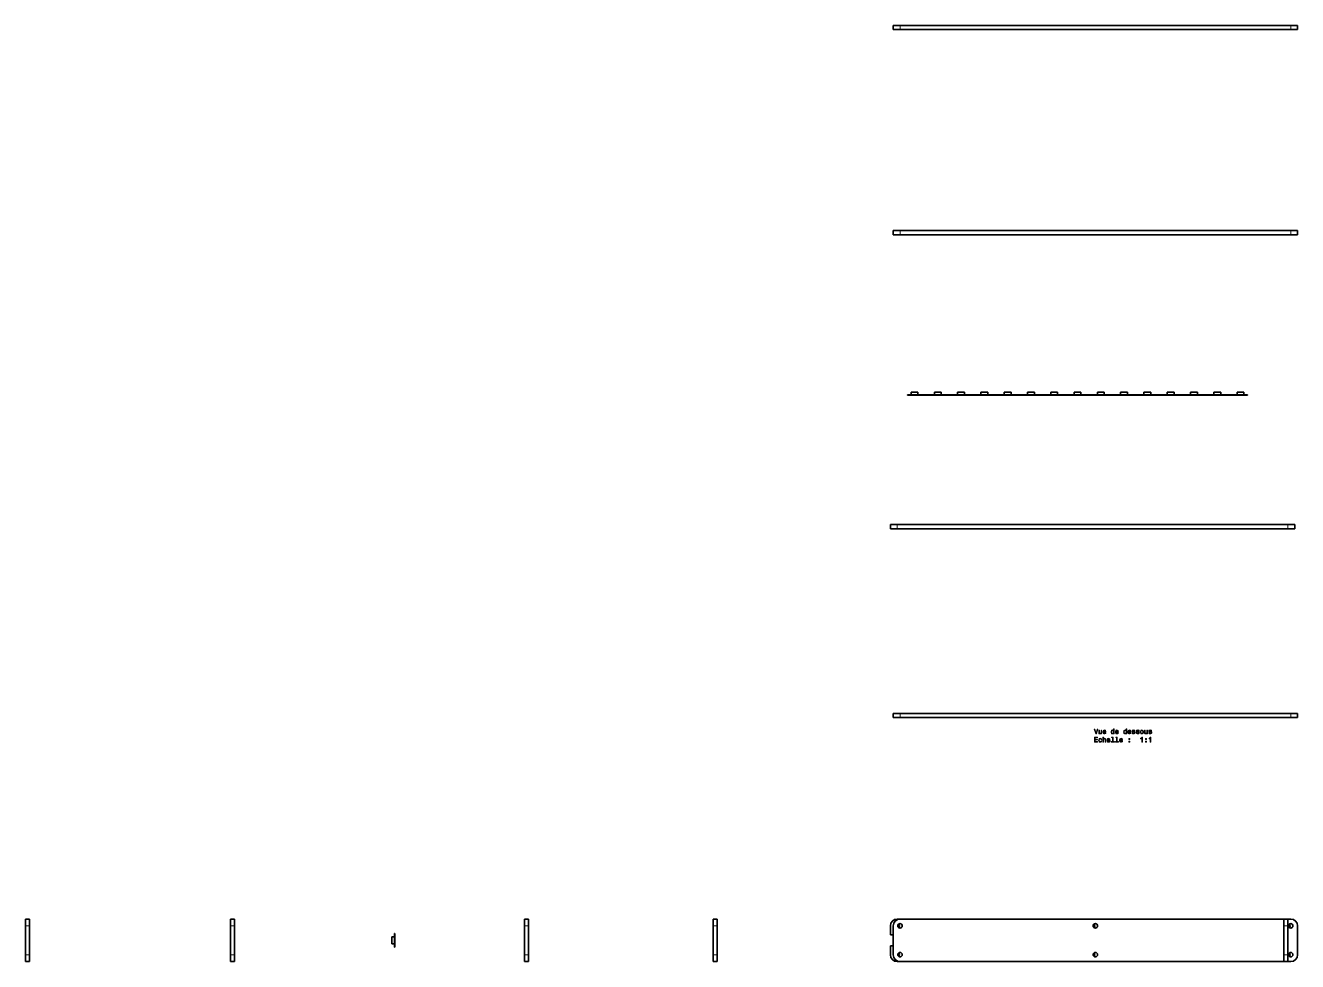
# Model space of a CAD drawing. Extents: x -452 to 1254, y -592 to 756.
# Drawn here: x -452 to 474, y 56 to 737 of the extents above; entities that cross this region are included whole.
import ezdxf

# ---------------------------------------------------------------- set-up
doc = ezdxf.new("R2010")
doc.units = 0

msp = doc.modelspace()

# ---------------------------------------------------------------- linework, layer by layer
at = {"color": 7, "lineweight": 35, "ltscale": 0.075}
for p, q in [((179.83, 733.77), (179.83, 736.77)), ((474.2, 733.77), (474.2, 736.77)), ((179.83, 584.48), (179.83, 587.48)), ((474.2, 584.48), (474.2, 587.48)), ((177.76, 370.52), (177.76, 373.52)), ((472.13, 370.52), (472.13, 373.52)), ((179.83, 236.11), (179.83, 233.11)), ((474.2, 236.11), (474.2, 233.11)), ((-448.87, 86.47), (-451.87, 86.47)), ((-299.58, 86.47), (-302.58, 86.47)), ((-85.62, 86.47), (-88.62, 86.47)), ((48.79, 86.47), (51.79, 86.47)), ((467.12, 86.47), (464.12, 86.47)), ((-448.87, 55.53), (-451.87, 55.53)), ((-299.58, 55.53), (-302.58, 55.53)), ((-85.62, 55.53), (-88.62, 55.53)), ((48.79, 55.53), (51.79, 55.53)), ((467.12, 55.53), (464.12, 55.53))]:
    msp.add_line(p, q, dxfattribs=at)
at = {"color": 7, "lineweight": 35, "ltscale": 0.125}
for p, q in [((184.83, 736.77), (179.83, 736.77)), ((184.83, 733.77), (179.83, 733.77)), ((474.2, 736.77), (469.2, 736.77)), ((474.2, 733.77), (469.2, 733.77)), ((184.83, 587.48), (179.83, 587.48)), ((184.83, 584.48), (179.83, 584.48)), ((474.2, 587.48), (469.2, 587.48)), ((474.2, 584.48), (469.2, 584.48)), ((197.83, 469.99), (192.83, 469.99)), ((214.78, 469.99), (209.78, 469.99)), ((231.73, 469.99), (226.73, 469.99)), ((248.69, 469.99), (243.69, 469.99)), ((265.64, 469.99), (260.64, 469.99)), ((282.6, 469.99), (277.6, 469.99)), ((299.55, 469.99), (294.55, 469.99)), ((316.5, 469.99), (311.5, 469.99)), ((333.46, 469.99), (328.46, 469.99)), ((350.41, 469.99), (345.41, 469.99)), ((367.37, 469.99), (362.37, 469.99)), ((384.32, 469.99), (379.32, 469.99)), ((401.27, 469.99), (396.27, 469.99)), ((418.23, 469.99), (413.23, 469.99)), ((435.18, 469.99), (430.18, 469.99)), ((177.76, 373.52), (182.76, 373.52)), ((177.76, 370.52), (182.76, 370.52)), ((467.13, 373.52), (472.13, 373.52)), ((467.13, 370.52), (472.13, 370.52)), ((184.83, 236.11), (179.83, 236.11)), ((184.83, 233.11), (179.83, 233.11)), ((474.2, 236.11), (469.2, 236.11)), ((474.2, 233.11), (469.2, 233.11)), ((-451.87, 86.47), (-451.87, 81.47)), ((-448.87, 86.47), (-448.87, 81.47)), ((-302.58, 86.47), (-302.58, 81.47)), ((-299.58, 86.47), (-299.58, 81.47)), ((-88.62, 81.47), (-88.62, 86.47)), ((-85.62, 81.47), (-85.62, 86.47)), ((48.79, 86.47), (48.79, 81.47)), ((51.79, 86.47), (51.79, 81.47)), ((464.12, 81.47), (464.12, 86.47)), ((467.12, 81.47), (467.12, 86.47)), ((-185.09, 68.5), (-185.09, 73.5)), ((-451.87, 60.53), (-451.87, 55.53)), ((-448.87, 60.53), (-448.87, 55.53)), ((-302.58, 60.53), (-302.58, 55.53)), ((-299.58, 60.53), (-299.58, 55.53)), ((-88.62, 55.53), (-88.62, 60.53)), ((-85.62, 55.53), (-85.62, 60.53)), ((48.79, 60.53), (48.79, 55.53)), ((51.79, 60.53), (51.79, 55.53)), ((464.12, 55.53), (464.12, 60.53)), ((467.12, 55.53), (467.12, 60.53))]:
    msp.add_line(p, q, dxfattribs=at)
at = {"color": 7, "lineweight": 13, "ltscale": 0.075}
for p, q in [((184.83, 733.77), (184.83, 736.77)), ((469.2, 733.77), (469.2, 736.77)), ((184.83, 584.48), (184.83, 587.48)), ((469.2, 584.48), (469.2, 587.48)), ((182.76, 370.52), (182.76, 373.52)), ((467.13, 370.52), (467.13, 373.52)), ((184.83, 236.11), (184.83, 233.11)), ((469.2, 236.11), (469.2, 233.11)), ((-448.87, 81.47), (-451.87, 81.47)), ((-299.58, 81.47), (-302.58, 81.47)), ((-85.62, 81.47), (-88.62, 81.47)), ((48.79, 81.47), (51.79, 81.47)), ((467.12, 81.47), (464.12, 81.47)), ((-448.87, 60.53), (-451.87, 60.53)), ((-299.58, 60.53), (-302.58, 60.53)), ((-85.62, 60.53), (-88.62, 60.53)), ((48.79, 60.53), (51.79, 60.53)), ((467.12, 60.53), (464.12, 60.53))]:
    msp.add_line(p, q, dxfattribs=at)
at = {"color": 7, "lineweight": 35}
for p, q in [((469.2, 736.77), (184.83, 736.77)), ((469.2, 733.77), (184.83, 733.77)), ((469.2, 587.48), (184.83, 587.48)), ((469.2, 584.48), (184.83, 584.48)), ((437.68, 467.99), (190.33, 467.99)), ((437.68, 467.79), (190.33, 467.79)), ((182.76, 373.52), (467.13, 373.52)), ((182.76, 370.52), (467.13, 370.52)), ((469.2, 236.11), (184.83, 236.11)), ((469.2, 233.11), (184.83, 233.11)), ((184.83, 86.47), (469.2, 86.47)), ((-451.87, 60.53), (-451.87, 81.47)), ((-448.87, 60.53), (-448.87, 81.47)), ((-302.58, 60.53), (-302.58, 81.47)), ((-299.58, 60.53), (-299.58, 81.47)), ((-88.62, 81.47), (-88.62, 60.53)), ((-85.62, 81.47), (-85.62, 60.53)), ((48.79, 60.53), (48.79, 81.47)), ((51.79, 60.53), (51.79, 81.47)), ((179.83, 81.47), (179.83, 60.53)), ((464.12, 81.47), (464.12, 60.53)), ((467.12, 81.47), (467.12, 60.53)), ((474.2, 60.53), (474.2, 81.47)), ((469.2, 55.53), (184.83, 55.53))]:
    msp.add_line(p, q, dxfattribs=at)
at = {"color": 7, "lineweight": 35, "ltscale": 0.005}
for p, q in [((190.33, 467.79), (190.33, 467.99)), ((437.68, 467.79), (437.68, 467.99)), ((-182.89, 76), (-183.09, 76)), ((-182.89, 66), (-183.09, 66))]:
    msp.add_line(p, q, dxfattribs=at)
at = {"color": 7, "lineweight": 35, "ltscale": 0.05}
for p, q in [((192.83, 467.99), (192.83, 469.99)), ((197.83, 467.99), (197.83, 469.99)), ((209.78, 467.99), (209.78, 469.99)), ((214.78, 467.99), (214.78, 469.99)), ((226.73, 467.99), (226.73, 469.99)), ((231.73, 467.99), (231.73, 469.99)), ((243.69, 467.99), (243.69, 469.99)), ((248.69, 467.99), (248.69, 469.99)), ((260.64, 467.99), (260.64, 469.99)), ((265.64, 467.99), (265.64, 469.99)), ((277.6, 467.99), (277.6, 469.99)), ((282.6, 467.99), (282.6, 469.99)), ((294.55, 467.99), (294.55, 469.99)), ((299.55, 467.99), (299.55, 469.99)), ((311.5, 467.99), (311.5, 469.99)), ((316.5, 467.99), (316.5, 469.99)), ((328.46, 467.99), (328.46, 469.99)), ((333.46, 467.99), (333.46, 469.99)), ((345.41, 467.99), (345.41, 469.99)), ((350.41, 467.99), (350.41, 469.99)), ((362.37, 467.99), (362.37, 469.99)), ((367.37, 467.99), (367.37, 469.99)), ((379.32, 467.99), (379.32, 469.99)), ((384.32, 467.99), (384.32, 469.99)), ((396.27, 467.99), (396.27, 469.99)), ((401.27, 467.99), (401.27, 469.99)), ((413.23, 467.99), (413.23, 469.99)), ((418.23, 467.99), (418.23, 469.99)), ((430.18, 467.99), (430.18, 469.99)), ((435.18, 467.99), (435.18, 469.99)), ((-183.09, 73.5), (-185.09, 73.5)), ((-183.09, 68.5), (-185.09, 68.5))]:
    msp.add_line(p, q, dxfattribs=at)
at = {"color": 7, "lineweight": 35, "ltscale": 0.05042}
msp.add_line((184.78, 86.47), (182.76, 86.47), dxfattribs=at)
at = {"color": 7, "lineweight": 35, "ltscale": 0.25}
for p, q in [((-183.09, 66), (-183.09, 76)), ((-182.89, 66), (-182.89, 76))]:
    msp.add_line(p, q, dxfattribs=at)
at = {"color": 7, "lineweight": 35, "ltscale": 0.015415}
msp.add_line((-88.62, 75.79), (-88.62, 76.41), dxfattribs=at)
at = {"color": 7, "lineweight": 35, "ltscale": 0.015033}
msp.add_line((-88.62, 75.19), (-88.62, 75.79), dxfattribs=at)
at = {"color": 7, "lineweight": 35, "ltscale": 0.160491}
for p, q in [((177.76, 75.05), (177.76, 81.47)), ((177.76, 60.53), (177.76, 66.95))]:
    msp.add_line(p, q, dxfattribs=at)
at = {"color": 7, "lineweight": 35, "ltscale": 0.051679}
msp.add_line((177.76, 75.05), (179.83, 75.05), dxfattribs=at)
at = {"color": 7, "lineweight": 35, "ltscale": 0.020641}
msp.add_line((-302.58, 71.38), (-302.58, 70.55), dxfattribs=at)
at = {"color": 7, "lineweight": 35, "ltscale": 0.020623}
msp.add_line((-302.58, 68.66), (-302.58, 67.83), dxfattribs=at)
at = {"color": 7, "lineweight": 35, "ltscale": 0.051682}
for p, q in [((179.83, 66.95), (177.76, 66.95)), ((182.76, 55.53), (184.83, 55.53))]:
    msp.add_line(p, q, dxfattribs=at)
at = {"color": 7, "lineweight": 35, "ltscale": 0.000792408}
msp.add_line((-302.58, 63.24), (-302.58, 63.21), dxfattribs=at)
at = {"color": 7, "lineweight": 35, "ltscale": 0.000445461}
msp.add_line((-302.58, 63.21), (-302.58, 63.19), dxfattribs=at)
at = {"color": 7, "lineweight": 35, "ltscale": 0.001931}
msp.add_line((-302.58, 63.19), (-302.58, 63.12), dxfattribs=at)
at = {"color": 7, "lineweight": 35, "ltscale": 0.008238}
msp.add_line((-302.58, 63.12), (-302.58, 62.79), dxfattribs=at)
at = {"color": 7, "lineweight": 35, "ltscale": 0.006261}
msp.add_line((-302.58, 62.79), (-302.58, 62.54), dxfattribs=at)
at = {"color": 7, "lineweight": 35, "ltscale": 0.000921249}
msp.add_line((-302.58, 62.54), (-302.58, 62.5), dxfattribs=at)
at = {"color": 7, "lineweight": 35, "ltscale": 0.040133}
msp.add_line((-302.58, 62.5), (-302.58, 60.89), dxfattribs=at)
at = {"color": 7, "lineweight": 35, "ltscale": 0.001276}
msp.add_line((-302.58, 62.48), (-302.58, 62.43), dxfattribs=at)
at = {"color": 7, "lineweight": 35, "ltscale": 0.000114918}
msp.add_line((-302.58, 62.43), (-302.58, 62.42), dxfattribs=at)
at = {"color": 7, "lineweight": 35, "ltscale": 0.001427}
msp.add_line((-302.58, 62.42), (-302.58, 62.36), dxfattribs=at)
at = {"color": 7, "lineweight": 35, "ltscale": 0.004292}
msp.add_line((-302.58, 62.36), (-302.58, 62.19), dxfattribs=at)
at = {"color": 7, "lineweight": 35, "ltscale": 0.000505447}
msp.add_line((-302.58, 62.19), (-302.58, 62.17), dxfattribs=at)
at = {"color": 7, "lineweight": 35, "ltscale": 0.006769}
msp.add_line((-302.58, 62.17), (-302.58, 61.9), dxfattribs=at)
at = {"color": 7, "lineweight": 35, "ltscale": 0.00059948}
msp.add_line((-302.58, 61.9), (-302.58, 61.88), dxfattribs=at)
at = {"color": 7, "lineweight": 35, "ltscale": 0.005943}
msp.add_line((-302.58, 61.88), (-302.58, 61.64), dxfattribs=at)
at = {"color": 7, "lineweight": 35, "ltscale": 0.000796795}
msp.add_line((-302.58, 61.64), (-302.58, 61.61), dxfattribs=at)
at = {"color": 7, "lineweight": 35, "ltscale": 0.01195}
msp.add_line((-302.58, 61.61), (-302.58, 61.13), dxfattribs=at)
at = {"color": 7, "lineweight": 35, "ltscale": 0.001442}
msp.add_line((-302.58, 61.13), (-302.58, 61.07), dxfattribs=at)
at = {"color": 7, "lineweight": 35, "ltscale": 0.008147}
msp.add_line((-302.58, 61.07), (-302.58, 60.75), dxfattribs=at)
at = {"color": 7, "lineweight": 35, "ltscale": 0.007182}
msp.add_line((-302.58, 60.89), (-302.58, 60.61), dxfattribs=at)
at = {"color": 7, "lineweight": 35, "ltscale": 0.000394154}
msp.add_line((-302.58, 60.75), (-302.58, 60.73), dxfattribs=at)
at = {"color": 7, "lineweight": 35, "ltscale": 0.002692}
msp.add_line((-302.58, 60.73), (-302.58, 60.62), dxfattribs=at)
at = {"color": 7, "lineweight": 35, "ltscale": 0.00057106}
msp.add_line((-302.58, 60.62), (-302.58, 60.6), dxfattribs=at)
at = {"color": 7, "lineweight": 35, "ltscale": 0.001175}
msp.add_line((-302.58, 60.61), (-302.58, 60.56), dxfattribs=at)
at = {"color": 7, "lineweight": 35, "ltscale": 0.00459}
msp.add_line((-302.58, 60.56), (-302.58, 60.38), dxfattribs=at)
at = {"color": 7, "lineweight": 35, "ltscale": 0.000180721}
msp.add_line((-302.58, 60.38), (-302.58, 60.37), dxfattribs=at)
at = {"color": 7, "lineweight": 35, "ltscale": 0.001362}
msp.add_line((-302.58, 60.37), (-302.58, 60.31), dxfattribs=at)
at = {"color": 7, "lineweight": 35, "ltscale": 0.000930214}
msp.add_line((-302.58, 60.31), (-302.58, 60.28), dxfattribs=at)
at = {"color": 7, "lineweight": 35, "ltscale": 0.003169}
msp.add_line((-302.58, 60.28), (-302.58, 60.15), dxfattribs=at)
at = {"color": 7, "lineweight": 13}
for points in [[(328.37, 224.76), (327.5, 221.78), (326.59, 224.76), (326.11, 224.76), (327.24, 221.26), (327.75, 221.26), (328.85, 224.76)], [(331.58, 223.97), (331.13, 223.97), (331.13, 222.4), (331.08, 222.04), (330.93, 221.78), (330.71, 221.62), (330.41, 221.56), (330.17, 221.61), (330.02, 221.73), (329.94, 221.93), (329.92, 222.23), (329.92, 223.97), (329.47, 223.97), (329.47, 222.19), (329.49, 221.83), (329.58, 221.53), (329.88, 221.26), (330.34, 221.16), (330.6, 221.2), (330.81, 221.29), (331, 221.44), (331.15, 221.67), (331.15, 221.26), (331.58, 221.26)], [(332.91, 222.48), (334.69, 222.48), (334.69, 222.69), (334.61, 223.27), (334.39, 223.7), (334.04, 223.97), (333.57, 224.06), (333.11, 223.96), (332.76, 223.68), (332.53, 223.22), (332.45, 222.61), (332.52, 221.99), (332.75, 221.54), (333.1, 221.26), (333.55, 221.16), (333.95, 221.23), (334.27, 221.4), (334.51, 221.67), (334.64, 222.03), (334.2, 222.03), (334.11, 221.83), (333.98, 221.68), (333.61, 221.56), (333.32, 221.62), (333.1, 221.79), (332.96, 222.08), (332.91, 222.47)], [(332.91, 222.86), (332.97, 223.2), (333.1, 223.46), (333.31, 223.62), (333.58, 223.67), (333.85, 223.62), (334.06, 223.46), (334.18, 223.2), (334.23, 222.86)], [(340.26, 221.68), (340.26, 221.26), (340.7, 221.26), (340.7, 224.88), (340.26, 224.88), (340.26, 223.55), (339.93, 223.94), (339.72, 224.03), (339.48, 224.06), (339.05, 223.96), (338.72, 223.68), (338.5, 223.22), (338.43, 222.61), (338.5, 222), (338.72, 221.54), (339.05, 221.26), (339.48, 221.16), (339.72, 221.2), (339.93, 221.29)], [(339.56, 223.66), (339.85, 223.59), (340.07, 223.4), (340.2, 223.07), (340.25, 222.61), (340.2, 222.15), (340.07, 221.83), (339.85, 221.63), (339.56, 221.56), (339.28, 221.63), (339.07, 221.83), (338.93, 222.16), (338.88, 222.61), (338.93, 223.06), (339.07, 223.39), (339.28, 223.59)], [(342.02, 222.48), (343.8, 222.48), (343.8, 222.69), (343.72, 223.27), (343.5, 223.7), (343.14, 223.97), (342.68, 224.06), (342.22, 223.96), (341.86, 223.68), (341.64, 223.22), (341.56, 222.61), (341.63, 221.99), (341.86, 221.54), (342.21, 221.26), (342.66, 221.16), (343.05, 221.23), (343.38, 221.4), (343.61, 221.67), (343.75, 222.03), (343.31, 222.03), (343.22, 221.83), (343.09, 221.68), (342.72, 221.56), (342.43, 221.62), (342.21, 221.79), (342.07, 222.08), (342.02, 222.47)], [(342.02, 222.86), (342.08, 223.2), (342.21, 223.46), (342.42, 223.62), (342.69, 223.67), (342.96, 223.62), (343.16, 223.46), (343.29, 223.2), (343.34, 222.86)], [(349.37, 221.68), (349.37, 221.26), (349.81, 221.26), (349.81, 224.88), (349.37, 224.88), (349.37, 223.55), (349.03, 223.94), (348.83, 224.03), (348.59, 224.06), (348.16, 223.96), (347.83, 223.68), (347.61, 223.22), (347.54, 222.61), (347.61, 222), (347.83, 221.54), (348.16, 221.26), (348.59, 221.16), (348.83, 221.2), (349.04, 221.29)], [(348.67, 223.66), (348.96, 223.59), (349.18, 223.4), (349.31, 223.07), (349.36, 222.61), (349.31, 222.15), (349.18, 221.83), (348.96, 221.63), (348.67, 221.56), (348.39, 221.63), (348.18, 221.83), (348.04, 222.16), (347.99, 222.61), (348.04, 223.06), (348.18, 223.39), (348.39, 223.59)], [(351.13, 222.48), (352.9, 222.48), (352.91, 222.69), (352.83, 223.27), (352.61, 223.7), (352.25, 223.97), (351.78, 224.06), (351.32, 223.96), (350.97, 223.68), (350.74, 223.22), (350.66, 222.61), (350.74, 221.99), (350.97, 221.54), (351.31, 221.26), (351.77, 221.16), (352.16, 221.23), (352.48, 221.4), (352.72, 221.67), (352.86, 222.03), (352.42, 222.03), (352.33, 221.83), (352.2, 221.68), (351.82, 221.56), (351.54, 221.62), (351.32, 221.79), (351.18, 222.08), (351.13, 222.47)], [(351.13, 222.86), (351.18, 223.2), (351.32, 223.46), (351.53, 223.62), (351.8, 223.67), (352.07, 223.62), (352.27, 223.46), (352.4, 223.2), (352.44, 222.86)], [(355.1, 222.84), (354.67, 222.94), (354.36, 223.05), (354.25, 223.29), (354.28, 223.46), (354.39, 223.58), (354.56, 223.65), (354.8, 223.68), (355.04, 223.65), (355.23, 223.56), (355.35, 223.43), (355.4, 223.24), (355.83, 223.24), (355.83, 223.25), (355.76, 223.58), (355.55, 223.84), (355.23, 224), (354.8, 224.06), (354.38, 224), (354.06, 223.83), (353.87, 223.59), (353.81, 223.27), (353.85, 222.97), (353.99, 222.76), (354.22, 222.61), (354.56, 222.5), (355.06, 222.38), (355.36, 222.26), (355.44, 222.15), (355.47, 222), (355.42, 221.82), (355.3, 221.68), (355.11, 221.59), (354.84, 221.55), (354.57, 221.59), (354.37, 221.69), (354.23, 221.86), (354.17, 222.1), (353.75, 222.1), (353.82, 221.7), (354.02, 221.4), (354.35, 221.23), (354.8, 221.16), (355.28, 221.23), (355.63, 221.4), (355.84, 221.69), (355.91, 222.05), (355.86, 222.37), (355.7, 222.59), (355.44, 222.73)], [(358.14, 222.84), (357.71, 222.94), (357.39, 223.05), (357.29, 223.29), (357.32, 223.46), (357.42, 223.58), (357.59, 223.65), (357.84, 223.68), (358.08, 223.65), (358.26, 223.56), (358.39, 223.43), (358.44, 223.24), (358.87, 223.24), (358.87, 223.25), (358.79, 223.58), (358.59, 223.84), (358.26, 224), (357.84, 224.06), (357.41, 224), (357.1, 223.83), (356.9, 223.59), (356.84, 223.27), (356.89, 222.97), (357.03, 222.76), (357.26, 222.61), (357.6, 222.5), (358.09, 222.38), (358.4, 222.26), (358.48, 222.15), (358.51, 222), (358.46, 221.82), (358.34, 221.68), (358.14, 221.59), (357.88, 221.55), (357.6, 221.59), (357.4, 221.69), (357.27, 221.86), (357.21, 222.1), (356.78, 222.1), (356.85, 221.7), (357.06, 221.4), (357.39, 221.23), (357.84, 221.16), (358.31, 221.23), (358.66, 221.4), (358.87, 221.69), (358.95, 222.05), (358.89, 222.37), (358.74, 222.59), (358.48, 222.73)], [(359.72, 222.61), (359.8, 221.99), (360.03, 221.54), (360.4, 221.26), (360.89, 221.16), (361.38, 221.26), (361.75, 221.53), (361.98, 221.99), (362.07, 222.61), (361.98, 223.22), (361.75, 223.68), (361.38, 223.96), (360.89, 224.06), (360.4, 223.96), (360.03, 223.68), (359.8, 223.22)], [(360.17, 222.61), (360.22, 223.07), (360.36, 223.4), (360.58, 223.6), (360.89, 223.67), (361.19, 223.6), (361.42, 223.4), (361.56, 223.07), (361.61, 222.61), (361.56, 222.15), (361.42, 221.82), (361.19, 221.62), (360.89, 221.55), (360.58, 221.62), (360.36, 221.82), (360.22, 222.15)], [(364.97, 223.97), (364.53, 223.97), (364.53, 222.4), (364.48, 222.04), (364.33, 221.78), (364.1, 221.62), (363.81, 221.56), (363.57, 221.61), (363.42, 221.73), (363.33, 221.93), (363.31, 222.23), (363.31, 223.97), (362.87, 223.97), (362.87, 222.19), (362.88, 221.83), (362.98, 221.53), (363.27, 221.26), (363.74, 221.16), (363.99, 221.2), (364.21, 221.29), (364.4, 221.44), (364.55, 221.67), (364.55, 221.26), (364.97, 221.26)], [(367.25, 222.84), (366.82, 222.94), (366.5, 223.05), (366.39, 223.29), (366.42, 223.46), (366.53, 223.58), (366.7, 223.65), (366.95, 223.68), (367.19, 223.65), (367.37, 223.56), (367.49, 223.43), (367.54, 223.24), (367.98, 223.24), (367.98, 223.25), (367.9, 223.58), (367.69, 223.84), (367.37, 224), (366.95, 224.06), (366.52, 224), (366.21, 223.83), (366.01, 223.59), (365.95, 223.27), (366, 222.97), (366.14, 222.76), (366.37, 222.61), (366.71, 222.5), (367.2, 222.38), (367.5, 222.26), (367.58, 222.15), (367.61, 222), (367.57, 221.82), (367.45, 221.68), (367.25, 221.59), (366.99, 221.55), (366.71, 221.59), (366.51, 221.69), (366.37, 221.86), (366.32, 222.1), (365.89, 222.1), (365.96, 221.7), (366.17, 221.4), (366.49, 221.23), (366.95, 221.16), (367.42, 221.23), (367.77, 221.4), (367.98, 221.69), (368.06, 222.05), (368, 222.37), (367.85, 222.59), (367.59, 222.73)], [(326.44, 215.21), (328.66, 215.21), (328.66, 215.63), (326.9, 215.63), (326.9, 216.82), (328.46, 216.82), (328.46, 217.24), (326.9, 217.24), (326.9, 218.29), (328.61, 218.29), (328.61, 218.71), (326.44, 218.71)], [(331.21, 217.02), (331.65, 217.02), (331.56, 217.42), (331.34, 217.74), (331.01, 217.94), (330.57, 218.01), (330.08, 217.91), (329.71, 217.63), (329.48, 217.17), (329.4, 216.56), (329.48, 215.95), (329.7, 215.49), (330.06, 215.21), (330.55, 215.11), (330.99, 215.19), (331.32, 215.4), (331.56, 215.73), (331.66, 216.18), (331.23, 216.18), (331.16, 215.9), (331.02, 215.68), (330.81, 215.55), (330.57, 215.51), (330.26, 215.58), (330.04, 215.78), (329.9, 216.11), (329.86, 216.57), (329.9, 217.03), (330.04, 217.35), (330.27, 217.56), (330.57, 217.63), (330.83, 217.58), (331.03, 217.46), (331.16, 217.27)], [(332.52, 215.21), (332.97, 215.21), (332.97, 216.77), (333.01, 217.13), (333.16, 217.39), (333.39, 217.56), (333.69, 217.62), (333.93, 217.57), (334.08, 217.43), (334.16, 217.2), (334.18, 216.9), (334.18, 215.21), (334.63, 215.21), (334.63, 216.99), (334.61, 217.35), (334.52, 217.65), (334.22, 217.92), (333.75, 218.01), (333.5, 217.98), (333.28, 217.88), (333.1, 217.73), (332.97, 217.53), (332.97, 218.83), (332.52, 218.83)], [(335.95, 216.44), (337.72, 216.44), (337.73, 216.64), (337.65, 217.22), (337.43, 217.66), (337.07, 217.92), (336.6, 218.01), (336.14, 217.91), (335.79, 217.63), (335.56, 217.17), (335.48, 216.57), (335.56, 215.95), (335.79, 215.49), (336.13, 215.21), (336.59, 215.11), (336.98, 215.18), (337.3, 215.35), (337.54, 215.62), (337.68, 215.99), (337.24, 215.99), (337.15, 215.79), (337.02, 215.63), (336.64, 215.51), (336.36, 215.57), (336.14, 215.74), (336, 216.03), (335.95, 216.42)], [(335.95, 216.81), (336, 217.16), (336.14, 217.41), (336.35, 217.57), (336.62, 217.63), (336.89, 217.57), (337.09, 217.41), (337.22, 217.16), (337.26, 216.81)], [(339.48, 218.46), (339.48, 215.58), (338.57, 215.58), (338.57, 215.21), (340.83, 215.21), (340.83, 215.58), (339.92, 215.58), (339.92, 218.83), (338.78, 218.83), (338.78, 218.46)], [(342.51, 218.46), (342.51, 215.58), (341.6, 215.58), (341.6, 215.21), (343.87, 215.21), (343.87, 215.58), (342.96, 215.58), (342.96, 218.83), (341.82, 218.83), (341.82, 218.46)], [(345.06, 216.44), (346.83, 216.44), (346.84, 216.64), (346.76, 217.22), (346.53, 217.66), (346.18, 217.92), (345.71, 218.01), (345.25, 217.91), (344.9, 217.63), (344.67, 217.17), (344.59, 216.57), (344.67, 215.95), (344.89, 215.49), (345.24, 215.21), (345.7, 215.11), (346.09, 215.18), (346.41, 215.35), (346.65, 215.62), (346.79, 215.99), (346.35, 215.99), (346.26, 215.79), (346.13, 215.63), (345.75, 215.51), (345.46, 215.57), (345.25, 215.74), (345.11, 216.03), (345.06, 216.42)], [(345.06, 216.81), (345.11, 217.16), (345.25, 217.41), (345.45, 217.57), (345.73, 217.63), (345.99, 217.57), (346.2, 217.41), (346.33, 217.16), (346.37, 216.81)], [(351.44, 217.17), (352.13, 217.17), (352.13, 217.92), (351.44, 217.92)], [(351.44, 215.21), (352.13, 215.21), (352.13, 215.96), (351.44, 215.96)], [(360.8, 215.21), (361.26, 215.21), (361.26, 218.74), (360.92, 218.74), (360.83, 218.43), (360.64, 218.22), (360.37, 218.1), (359.98, 218.06), (359.98, 217.7), (360.8, 217.7)], [(363.58, 217.17), (364.28, 217.17), (364.28, 217.92), (363.58, 217.92)], [(363.58, 215.21), (364.28, 215.21), (364.28, 215.96), (363.58, 215.96)], [(366.87, 215.21), (367.33, 215.21), (367.33, 218.74), (366.99, 218.74), (366.9, 218.43), (366.72, 218.22), (366.44, 218.1), (366.06, 218.06), (366.06, 217.7), (366.87, 217.7)]]:
    msp.add_lwpolyline(points, close=True, dxfattribs=at)
at = {"color": 7, "lineweight": 35}
for centre in [(184.83, 81.47), (327.01, 81.47), (469.2, 81.47), (184.83, 60.53), (327.01, 60.53), (469.2, 60.53)]:
    msp.add_circle(centre, 1.65, dxfattribs=at)
for centre, radius, start, end in [((182.76, 81.47), 5, 90, 179.99999), ((184.83, 81.47), 5, 90, 179.99999), ((469.2, 81.47), 5, 360, 90), ((182.76, 81.47), 1.65, 308.78994, 51.21838), ((324.94, 81.47), 1.65, 308.78994, 51.21838), ((467.13, 81.47), 1.65, 308.78994, 51.21838), ((182.76, 60.53), 5, 180.00001, 270), ((184.83, 60.53), 5, 180.00001, 270), ((182.76, 60.53), 1.65, 308.78994, 51.21838), ((324.94, 60.53), 1.65, 308.78994, 51.21838), ((467.13, 60.53), 1.65, 308.78994, 51.21838), ((469.2, 60.53), 5, 270, 360), ((467.13, 60.53), 5, 270, 270.44386)]:
    msp.add_arc(centre, radius, start, end, dxfattribs=at)

doc.saveas('drawing.dxf')
